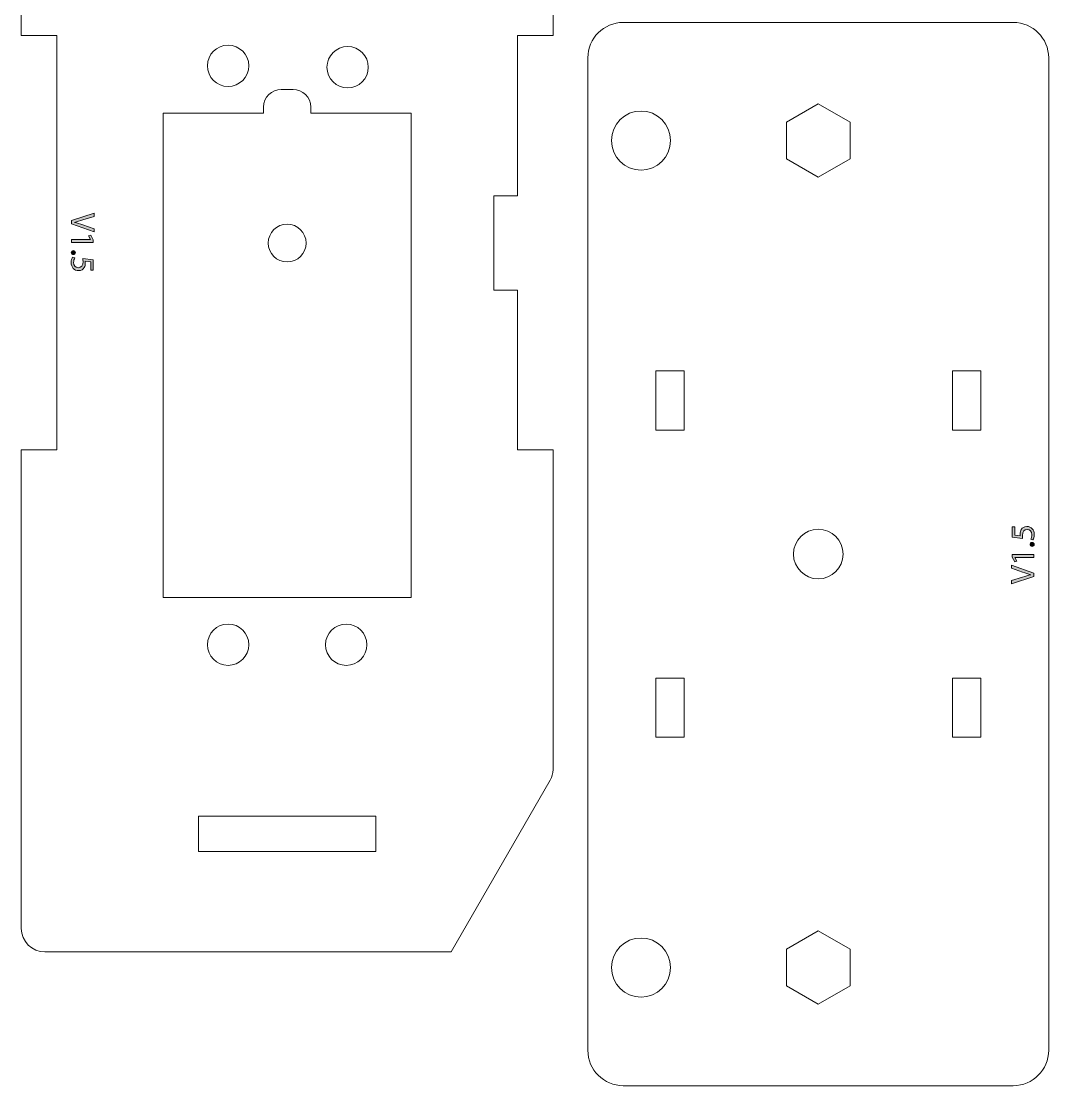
# Model space of a CAD drawing. Header units: inches. Extents: x 4 to 407, y 4 to 300.
# Drawn here: x 319.6 to 406.6, y 24.8 to 114.9 of the extents above; entities that cross this region are included whole.
import ezdxf

# ---------------------------------------------------------------- set-up
doc = ezdxf.new("R2010")
doc.units = ezdxf.units.IN
doc.header["$MEASUREMENT"] = 0
doc.layers.add('Ebene 1', color=7, linetype='Continuous')

# ---------------------------------------------------------------- blocks, each defined once
blk = doc.blocks.new('block 148')
at = {"layer": 'Ebene 1'}
h = blk.add_hatch(color=250, dxfattribs=at)
h.dxf.hatch_style = 2
edge = h.paths.add_edge_path()
edge.add_spline(control_points=[(403.679, 72.118), (403.679, 72.118), (403.679, 71.419), (403.679, 71.419), (403.679, 71.419), (404.15, 71.349), (404.15, 71.349), (404.144, 71.391), (404.139, 71.431), (404.139, 71.498), (404.139, 71.639), (404.17, 71.78), (404.237, 71.893), (404.319, 72.037), (404.477, 72.155), (404.708, 72.155), (405.067, 72.155), (405.334, 71.87), (405.334, 71.473), (405.334, 71.272), (405.278, 71.103), (405.222, 71.016), (405.222, 71.016), (405.033, 71.078), (405.033, 71.078), (405.078, 71.154), (405.134, 71.303), (405.134, 71.47), (405.134, 71.704), (404.982, 71.904), (404.737, 71.904), (404.5, 71.901), (404.33, 71.743), (404.33, 71.377), (404.33, 71.272), (404.342, 71.191), (404.35, 71.123), (404.35, 71.123), (403.47, 71.241), (403.47, 71.241), (403.47, 71.241), (403.47, 72.118), (403.47, 72.118), (403.47, 72.118), (403.679, 72.118), (403.679, 72.118)], knot_values=[0, 0, 0, 0, 1, 1, 1, 2, 2, 2, 3, 3, 3, 4, 4, 4, 5, 5, 5, 6, 6, 6, 7, 7, 7, 8, 8, 8, 9, 9, 9, 10, 10, 10, 11, 11, 11, 12, 12, 12, 13, 13, 13, 14, 14, 14, 15, 15, 15, 15], degree=3, periodic=1)
h = blk.add_hatch(color=250, dxfattribs=at)
h.dxf.hatch_style = 2
edge = h.paths.add_edge_path()
edge.add_spline(control_points=[(405.157, 70.46), (405.052, 70.46), (404.979, 70.53), (404.979, 70.629), (404.979, 70.728), (405.052, 70.795), (405.157, 70.795), (405.258, 70.795), (405.334, 70.731), (405.334, 70.627), (405.334, 70.527), (405.258, 70.46), (405.157, 70.46)], knot_values=[0, 0, 0, 0, 1, 1, 1, 2, 2, 2, 3, 3, 3, 4, 4, 4, 4], degree=3, periodic=1)
h = blk.add_hatch(color=250, dxfattribs=at)
h.dxf.hatch_style = 2
h.paths.add_polyline_path([(403.701, 69.531), (403.701, 69.525), (403.873, 69.206), (403.685, 69.159), (403.47, 69.559), (403.47, 69.771), (405.303, 69.771), (405.303, 69.531)])
h = blk.add_hatch(color=250, dxfattribs=at)
h.dxf.hatch_style = 2
edge = h.paths.add_edge_path()
edge.add_spline(control_points=[(405.303, 67.922), (405.303, 67.922), (403.402, 67.302), (403.402, 67.302), (403.402, 67.302), (403.402, 67.567), (403.402, 67.567), (403.402, 67.567), (404.339, 67.863), (404.339, 67.863), (404.595, 67.945), (404.827, 68.015), (405.05, 68.066), (405.05, 68.066), (405.05, 68.072), (405.05, 68.072), (404.83, 68.125), (404.59, 68.205), (404.342, 68.289), (404.342, 68.289), (403.402, 68.61), (403.402, 68.61), (403.402, 68.61), (403.402, 68.873), (403.402, 68.873), (403.402, 68.873), (405.303, 68.193), (405.303, 68.193), (405.303, 68.193), (405.303, 67.922), (405.303, 67.922)], knot_values=[0, 0, 0, 0, 1, 1, 1, 2, 2, 2, 3, 3, 3, 4, 4, 4, 5, 5, 5, 6, 6, 6, 7, 7, 7, 8, 8, 8, 9, 9, 9, 10, 10, 10, 10], degree=3, periodic=1)
at = {"layer": 'Ebene 1', "lineweight": 0}
blk.add_lwpolyline([(403.701, 69.531), (403.701, 69.525), (403.873, 69.206), (403.685, 69.159), (403.47, 69.559), (403.47, 69.771), (405.303, 69.771), (405.303, 69.531), (403.701, 69.531)], dxfattribs=at)
for points, knots in [([(403.679, 72.118), (403.679, 72.118), (403.679, 71.419), (403.679, 71.419), (403.679, 71.419), (404.15, 71.349), (404.15, 71.349), (404.144, 71.391), (404.139, 71.431), (404.139, 71.498), (404.139, 71.639), (404.17, 71.78), (404.237, 71.893), (404.319, 72.037), (404.477, 72.155), (404.708, 72.155), (405.067, 72.155), (405.334, 71.87), (405.334, 71.473), (405.334, 71.272), (405.278, 71.103), (405.222, 71.016), (405.222, 71.016), (405.033, 71.078), (405.033, 71.078), (405.078, 71.154), (405.134, 71.303), (405.134, 71.47), (405.134, 71.704), (404.982, 71.904), (404.737, 71.904), (404.5, 71.901), (404.33, 71.743), (404.33, 71.377), (404.33, 71.272), (404.342, 71.191), (404.35, 71.123), (404.35, 71.123), (403.47, 71.241), (403.47, 71.241), (403.47, 71.241), (403.47, 72.118), (403.47, 72.118), (403.47, 72.118), (403.679, 72.118), (403.679, 72.118)], [0, 0, 0, 0, 1, 1, 1, 2, 2, 2, 3, 3, 3, 4, 4, 4, 5, 5, 5, 6, 6, 6, 7, 7, 7, 8, 8, 8, 9, 9, 9, 10, 10, 10, 11, 11, 11, 12, 12, 12, 13, 13, 13, 14, 14, 14, 15, 15, 15, 15]), ([(405.157, 70.46), (405.052, 70.46), (404.979, 70.53), (404.979, 70.629), (404.979, 70.728), (405.052, 70.795), (405.157, 70.795), (405.258, 70.795), (405.334, 70.731), (405.334, 70.627), (405.334, 70.527), (405.258, 70.46), (405.157, 70.46)], [0, 0, 0, 0, 1, 1, 1, 2, 2, 2, 3, 3, 3, 4, 4, 4, 4]), ([(405.303, 67.922), (405.303, 67.922), (403.402, 67.302), (403.402, 67.302), (403.402, 67.302), (403.402, 67.567), (403.402, 67.567), (403.402, 67.567), (404.339, 67.863), (404.339, 67.863), (404.595, 67.945), (404.827, 68.015), (405.05, 68.066), (405.05, 68.066), (405.05, 68.072), (405.05, 68.072), (404.83, 68.125), (404.59, 68.205), (404.342, 68.289), (404.342, 68.289), (403.402, 68.61), (403.402, 68.61), (403.402, 68.61), (403.402, 68.873), (403.402, 68.873), (403.402, 68.873), (405.303, 68.193), (405.303, 68.193), (405.303, 68.193), (405.303, 67.922), (405.303, 67.922)], [0, 0, 0, 0, 1, 1, 1, 2, 2, 2, 3, 3, 3, 4, 4, 4, 5, 5, 5, 6, 6, 6, 7, 7, 7, 8, 8, 8, 9, 9, 9, 10, 10, 10, 10])]:
    blk.add_open_spline(points, degree=3, knots=knots, dxfattribs=at)
blk = doc.blocks.new('block 147')
at = {"layer": 'Ebene 1', "lineweight": 0}
for points in [[(389.743, 103.267), (387.058, 101.717), (384.373, 103.267), (384.373, 106.367), (387.058, 107.917), (389.743, 106.367), (389.743, 103.267)], [(375.708, 85.317), (375.708, 80.317), (373.308, 80.317), (373.308, 85.317), (375.708, 85.317)], [(400.808, 85.317), (400.808, 80.317), (398.408, 80.317), (398.408, 85.317), (400.808, 85.317)], [(375.708, 59.317), (375.708, 54.317), (373.308, 54.317), (373.308, 59.317), (375.708, 59.317)], [(400.808, 59.317), (400.808, 54.317), (398.408, 54.317), (398.408, 59.317), (400.808, 59.317)], [(389.743, 33.267), (387.058, 31.717), (384.373, 33.267), (384.373, 36.367), (387.058, 37.917), (389.743, 36.367), (389.743, 33.267)]]:
    blk.add_lwpolyline(points, dxfattribs=at)
for points in [[(369.559, 104.817), (369.559, 106.199), (370.677, 107.318), (372.059, 107.318), (373.44, 107.318), (374.559, 106.199), (374.559, 104.817), (374.559, 103.438), (373.44, 102.318), (372.059, 102.318), (370.677, 102.318), (369.559, 103.438), (369.559, 104.817)], [(389.159, 69.817), (389.159, 70.979), (388.216, 71.916), (387.059, 71.916), (385.898, 71.916), (384.959, 70.979), (384.959, 69.817), (384.959, 68.66), (385.898, 67.717), (387.059, 67.717), (388.216, 67.717), (389.159, 68.66), (389.159, 69.817)], [(369.558, 34.818), (369.558, 36.199), (370.677, 37.319), (372.058, 37.319), (373.438, 37.319), (374.558, 36.199), (374.558, 34.818), (374.558, 33.438), (373.438, 32.318), (372.058, 32.318), (370.677, 32.318), (369.558, 33.438), (369.558, 34.818)]]:
    blk.add_open_spline(points, degree=3, knots=[0, 0, 0, 0, 1, 1, 1, 2, 2, 2, 3, 3, 3, 4, 4, 4, 4], dxfattribs=at)
at = {"layer": 'Ebene 1'}
blk.add_blockref('block 148', (0, 0), dxfattribs=at)
blk = doc.blocks.new('block 146')
at = {"layer": 'Ebene 1', "lineweight": 0}
blk.add_open_spline([(403.557, 114.817), (405.215, 114.817), (406.557, 113.474), (406.557, 111.817), (406.557, 111.817), (406.557, 27.817), (406.557, 27.817), (406.557, 26.16), (405.215, 24.817), (403.557, 24.817), (403.557, 24.817), (370.558, 24.817), (370.558, 24.817), (368.901, 24.817), (367.558, 26.16), (367.558, 27.817), (367.558, 27.817), (367.558, 111.817), (367.558, 111.817), (367.558, 113.474), (368.901, 114.817), (370.558, 114.817), (370.558, 114.817), (403.557, 114.817), (403.557, 114.817)], degree=3, knots=[0, 0, 0, 0, 1, 1, 1, 2, 2, 2, 3, 3, 3, 4, 4, 4, 5, 5, 5, 6, 6, 6, 7, 7, 7, 8, 8, 8, 8], dxfattribs=at)
at = {"layer": 'Ebene 1'}
blk.add_blockref('block 147', (0, 0), dxfattribs=at)
blk = doc.blocks.new('block 153')
at = {"layer": 'Ebene 1'}
h = blk.add_hatch(color=250, dxfattribs=at)
h.dxf.hatch_style = 2
edge = h.paths.add_edge_path()
edge.add_spline(control_points=[(323.869, 98.038), (323.869, 98.038), (325.771, 98.659), (325.771, 98.659), (325.771, 98.659), (325.771, 98.394), (325.771, 98.394), (325.771, 98.394), (324.834, 98.098), (324.834, 98.098), (324.578, 98.016), (324.346, 97.945), (324.124, 97.895), (324.124, 97.895), (324.124, 97.889), (324.124, 97.889), (324.343, 97.836), (324.583, 97.756), (324.831, 97.672), (324.831, 97.672), (325.771, 97.35), (325.771, 97.35), (325.771, 97.35), (325.771, 97.088), (325.771, 97.088), (325.771, 97.088), (323.869, 97.768), (323.869, 97.768), (323.869, 97.768), (323.869, 98.038), (323.869, 98.038)], knot_values=[0, 0, 0, 0, 1, 1, 1, 2, 2, 2, 3, 3, 3, 4, 4, 4, 5, 5, 5, 6, 6, 6, 7, 7, 7, 8, 8, 8, 9, 9, 9, 10, 10, 10, 10], degree=3, periodic=1)
h = blk.add_hatch(color=250, dxfattribs=at)
h.dxf.hatch_style = 2
h.paths.add_polyline_path([(325.472, 96.43), (325.472, 96.435), (325.3, 96.754), (325.488, 96.802), (325.703, 96.402), (325.703, 96.19), (323.869, 96.19), (323.869, 96.43)])
h = blk.add_hatch(color=250, dxfattribs=at)
h.dxf.hatch_style = 2
edge = h.paths.add_edge_path()
edge.add_spline(control_points=[(324.016, 95.501), (324.12, 95.501), (324.194, 95.431), (324.194, 95.332), (324.194, 95.233), (324.12, 95.166), (324.016, 95.166), (323.915, 95.166), (323.838, 95.23), (323.838, 95.334), (323.838, 95.433), (323.915, 95.501), (324.016, 95.501)], knot_values=[0, 0, 0, 0, 1, 1, 1, 2, 2, 2, 3, 3, 3, 4, 4, 4, 4], degree=3, periodic=1)
h = blk.add_hatch(color=250, dxfattribs=at)
h.dxf.hatch_style = 2
edge = h.paths.add_edge_path()
edge.add_spline(control_points=[(325.494, 93.842), (325.494, 93.842), (325.494, 94.542), (325.494, 94.542), (325.494, 94.542), (325.023, 94.612), (325.023, 94.612), (325.029, 94.57), (325.034, 94.53), (325.034, 94.463), (325.034, 94.322), (325.003, 94.181), (324.936, 94.068), (324.854, 93.924), (324.696, 93.805), (324.465, 93.805), (324.106, 93.805), (323.838, 94.091), (323.838, 94.488), (323.838, 94.688), (323.895, 94.858), (323.951, 94.945), (323.951, 94.945), (324.14, 94.883), (324.14, 94.883), (324.095, 94.807), (324.039, 94.657), (324.039, 94.491), (324.039, 94.257), (324.191, 94.057), (324.436, 94.057), (324.673, 94.059), (324.843, 94.218), (324.843, 94.584), (324.843, 94.688), (324.831, 94.77), (324.823, 94.838), (324.823, 94.838), (325.703, 94.719), (325.703, 94.719), (325.703, 94.719), (325.703, 93.842), (325.703, 93.842), (325.703, 93.842), (325.494, 93.842), (325.494, 93.842)], knot_values=[0, 0, 0, 0, 1, 1, 1, 2, 2, 2, 3, 3, 3, 4, 4, 4, 5, 5, 5, 6, 6, 6, 7, 7, 7, 8, 8, 8, 9, 9, 9, 10, 10, 10, 11, 11, 11, 12, 12, 12, 13, 13, 13, 14, 14, 14, 15, 15, 15, 15], degree=3, periodic=1)
at = {"layer": 'Ebene 1', "lineweight": 0}
blk.add_lwpolyline([(325.472, 96.43), (325.472, 96.435), (325.3, 96.754), (325.488, 96.802), (325.703, 96.402), (325.703, 96.19), (323.869, 96.19), (323.869, 96.43), (325.472, 96.43)], dxfattribs=at)
for points, knots in [([(323.869, 98.038), (323.869, 98.038), (325.771, 98.659), (325.771, 98.659), (325.771, 98.659), (325.771, 98.394), (325.771, 98.394), (325.771, 98.394), (324.834, 98.098), (324.834, 98.098), (324.578, 98.016), (324.346, 97.945), (324.124, 97.895), (324.124, 97.895), (324.124, 97.889), (324.124, 97.889), (324.343, 97.836), (324.583, 97.756), (324.831, 97.672), (324.831, 97.672), (325.771, 97.35), (325.771, 97.35), (325.771, 97.35), (325.771, 97.088), (325.771, 97.088), (325.771, 97.088), (323.869, 97.768), (323.869, 97.768), (323.869, 97.768), (323.869, 98.038), (323.869, 98.038)], [0, 0, 0, 0, 1, 1, 1, 2, 2, 2, 3, 3, 3, 4, 4, 4, 5, 5, 5, 6, 6, 6, 7, 7, 7, 8, 8, 8, 9, 9, 9, 10, 10, 10, 10]), ([(324.016, 95.501), (324.12, 95.501), (324.194, 95.431), (324.194, 95.332), (324.194, 95.233), (324.12, 95.166), (324.016, 95.166), (323.915, 95.166), (323.838, 95.23), (323.838, 95.334), (323.838, 95.433), (323.915, 95.501), (324.016, 95.501)], [0, 0, 0, 0, 1, 1, 1, 2, 2, 2, 3, 3, 3, 4, 4, 4, 4]), ([(325.494, 93.842), (325.494, 93.842), (325.494, 94.542), (325.494, 94.542), (325.494, 94.542), (325.023, 94.612), (325.023, 94.612), (325.029, 94.57), (325.034, 94.53), (325.034, 94.463), (325.034, 94.322), (325.003, 94.181), (324.936, 94.068), (324.854, 93.924), (324.696, 93.805), (324.465, 93.805), (324.106, 93.805), (323.838, 94.091), (323.838, 94.488), (323.838, 94.688), (323.895, 94.858), (323.951, 94.945), (323.951, 94.945), (324.14, 94.883), (324.14, 94.883), (324.095, 94.807), (324.039, 94.657), (324.039, 94.491), (324.039, 94.257), (324.191, 94.057), (324.436, 94.057), (324.673, 94.059), (324.843, 94.218), (324.843, 94.584), (324.843, 94.688), (324.831, 94.77), (324.823, 94.838), (324.823, 94.838), (325.703, 94.719), (325.703, 94.719), (325.703, 94.719), (325.703, 93.842), (325.703, 93.842), (325.703, 93.842), (325.494, 93.842), (325.494, 93.842)], [0, 0, 0, 0, 1, 1, 1, 2, 2, 2, 3, 3, 3, 4, 4, 4, 5, 5, 5, 6, 6, 6, 7, 7, 7, 8, 8, 8, 9, 9, 9, 10, 10, 10, 11, 11, 11, 12, 12, 12, 13, 13, 13, 14, 14, 14, 15, 15, 15, 15])]:
    blk.add_open_spline(points, degree=3, knots=knots, dxfattribs=at)
blk = doc.blocks.new('block 154')
at = {"layer": 'Ebene 1', "lineweight": 0}
for points, knots in [([(338.865, 111.143), (338.865, 112.109), (338.081, 112.893), (337.115, 112.893), (336.149, 112.893), (335.365, 112.109), (335.365, 111.143), (335.365, 110.177), (336.149, 109.393), (337.115, 109.393), (338.081, 109.393), (338.865, 110.177), (338.865, 111.143)], [0, 0, 0, 0, 1, 1, 1, 2, 2, 2, 3, 3, 3, 4, 4, 4, 4]), ([(348.981, 111.022), (348.981, 111.988), (348.198, 112.772), (347.231, 112.772), (346.264, 112.772), (345.481, 111.988), (345.481, 111.022), (345.481, 110.056), (346.264, 109.272), (347.231, 109.272), (348.198, 109.272), (348.981, 110.056), (348.981, 111.022)], [0, 0, 0, 0, 1, 1, 1, 2, 2, 2, 3, 3, 3, 4, 4, 4, 4]), ([(352.616, 66.144), (352.616, 66.144), (331.615, 66.144), (331.615, 66.144), (331.615, 66.144), (331.615, 107.143), (331.615, 107.143), (331.615, 107.143), (340.115, 107.143), (340.115, 107.143), (340.115, 107.143), (340.115, 107.643), (340.115, 107.643), (340.115, 108.471), (340.786, 109.143), (341.615, 109.143), (341.615, 109.143), (342.615, 109.143), (342.615, 109.143), (343.443, 109.143), (344.115, 108.471), (344.115, 107.643), (344.115, 107.643), (344.115, 107.142), (344.115, 107.142), (344.115, 107.142), (352.616, 107.142), (352.616, 107.142), (352.616, 107.142), (352.616, 66.144), (352.616, 66.144)], [0, 0, 0, 0, 1, 1, 1, 2, 2, 2, 3, 3, 3, 4, 4, 4, 5, 5, 5, 6, 6, 6, 7, 7, 7, 8, 8, 8, 9, 9, 9, 10, 10, 10, 10]), ([(342.115, 94.542), (342.998, 94.542), (343.715, 95.259), (343.715, 96.142), (343.715, 97.026), (342.998, 97.742), (342.115, 97.742), (341.231, 97.743), (340.515, 97.027), (340.515, 96.143), (340.515, 95.259), (341.231, 94.543), (342.115, 94.542)], [0, 0, 0, 0, 1, 1, 1, 2, 2, 2, 3, 3, 3, 4, 4, 4, 4]), ([(338.865, 62.144), (338.865, 63.11), (338.081, 63.894), (337.115, 63.894), (336.149, 63.894), (335.365, 63.11), (335.365, 62.144), (335.365, 61.178), (336.149, 60.394), (337.115, 60.394), (338.081, 60.394), (338.865, 61.178), (338.865, 62.144)], [0, 0, 0, 0, 1, 1, 1, 2, 2, 2, 3, 3, 3, 4, 4, 4, 4]), ([(348.865, 62.143), (348.865, 63.11), (348.082, 63.893), (347.115, 63.893), (346.148, 63.893), (345.365, 63.11), (345.365, 62.143), (345.365, 61.177), (346.148, 60.393), (347.115, 60.393), (348.082, 60.393), (348.865, 61.177), (348.865, 62.143)], [0, 0, 0, 0, 1, 1, 1, 2, 2, 2, 3, 3, 3, 4, 4, 4, 4])]:
    blk.add_open_spline(points, degree=3, knots=knots, dxfattribs=at)
blk = doc.blocks.new('block 152')
at = {"layer": 'Ebene 1', "lineweight": 0}
for points in [[(349.616, 47.643), (334.615, 47.643), (334.615, 44.643), (349.616, 44.643), (349.616, 47.643)], [(349.615, 44.643), (334.615, 44.643), (334.615, 47.643), (349.615, 47.643), (349.615, 44.643)]]:
    blk.add_lwpolyline(points, dxfattribs=at)
blk.add_open_spline([(364.384, 50.688), (364.525, 50.955), (364.609, 51.256), (364.615, 51.577), (364.615, 51.577), (364.615, 78.643), (364.615, 78.643), (364.615, 78.643), (361.615, 78.643), (361.615, 78.643), (361.615, 78.643), (361.615, 79.347), (361.615, 79.347), (361.615, 79.347), (361.616, 79.347), (361.616, 79.347), (361.616, 79.347), (361.616, 89.346), (361.616, 89.346), (361.616, 89.346), (361.615, 89.346), (361.615, 89.346), (361.615, 89.346), (361.615, 92.144), (361.615, 92.144), (361.615, 92.144), (359.615, 92.144), (359.615, 92.144), (359.615, 92.144), (359.615, 100.143), (359.615, 100.143), (359.615, 100.143), (361.615, 100.143), (361.615, 100.143), (361.615, 100.143), (361.615, 102.983), (361.615, 102.983), (361.615, 102.983), (361.616, 102.983), (361.616, 102.983), (361.616, 102.983), (361.616, 112.983), (361.616, 112.983), (361.616, 112.983), (361.615, 112.983), (361.615, 112.983), (361.615, 112.983), (361.615, 113.642), (361.615, 113.642), (361.615, 113.642), (361.616, 113.642), (361.616, 113.642), (361.616, 113.642), (361.616, 113.704), (361.616, 113.704), (361.616, 113.704), (364.615, 113.704), (364.615, 113.704), (364.615, 113.704), (364.615, 140.747), (364.615, 140.747), (364.615, 140.747), (364.615, 140.747), (364.615, 140.747), (364.615, 140.75), (364.615, 140.753), (364.615, 140.755), (364.615, 140.755), (364.615, 140.782), (364.615, 140.782), (364.613, 141.139), (364.517, 141.473), (364.352, 141.762), (364.352, 141.762), (364.352, 141.777), (364.352, 141.777), (364.352, 141.777), (350.284, 166.143), (350.284, 166.143), (350.284, 166.143), (321.616, 166.143), (321.616, 166.143), (320.514, 166.143), (319.624, 165.255), (319.616, 164.157), (319.616, 164.157), (319.616, 113.704), (319.616, 113.704), (319.616, 113.704), (322.615, 113.704), (322.615, 113.704), (322.615, 113.704), (322.615, 113.642), (322.615, 113.642), (322.615, 113.642), (322.615, 110.705), (322.615, 110.705), (322.615, 110.705), (322.616, 110.705), (322.616, 110.705), (322.616, 110.705), (322.616, 107.705), (322.616, 107.705), (322.616, 107.705), (322.615, 107.705), (322.615, 107.705), (322.615, 107.705), (322.615, 84.704), (322.615, 84.704), (322.615, 84.704), (322.616, 84.704), (322.616, 84.704), (322.616, 84.704), (322.616, 81.704), (322.616, 81.704), (322.616, 81.704), (322.615, 81.704), (322.615, 81.704), (322.615, 81.704), (322.615, 78.704), (322.615, 78.704), (322.615, 78.704), (322.615, 78.644), (322.615, 78.644), (322.615, 78.644), (319.616, 78.644), (319.616, 78.644), (319.616, 78.644), (319.616, 38.123), (319.616, 38.123), (319.627, 37.028), (320.517, 36.143), (321.615, 36.143), (321.615, 36.143), (355.987, 36.142), (355.987, 36.142), (355.987, 36.142), (364.384, 50.688), (364.384, 50.688)], degree=3, knots=[0, 0, 0, 0, 1, 1, 1, 2, 2, 2, 3, 3, 3, 4, 4, 4, 5, 5, 5, 6, 6, 6, 7, 7, 7, 8, 8, 8, 9, 9, 9, 10, 10, 10, 11, 11, 11, 12, 12, 12, 13, 13, 13, 14, 14, 14, 15, 15, 15, 16, 16, 16, 17, 17, 17, 18, 18, 18, 19, 19, 19, 20, 20, 20, 21, 21, 21, 22, 22, 22, 23, 23, 23, 24, 24, 24, 25, 25, 25, 26, 26, 26, 27, 27, 27, 28, 28, 28, 29, 29, 29, 30, 30, 30, 31, 31, 31, 32, 32, 32, 33, 33, 33, 34, 34, 34, 35, 35, 35, 36, 36, 36, 37, 37, 37, 38, 38, 38, 39, 39, 39, 40, 40, 40, 41, 41, 41, 42, 42, 42, 43, 43, 43, 44, 44, 44, 45, 45, 45, 46, 46, 46, 46], dxfattribs=at)
at = {"layer": 'Ebene 1'}
for name in ['block 154', 'block 153']:
    blk.add_blockref(name, (0, 0), dxfattribs=at)

msp = doc.modelspace()

# ---------------------------------------------------------------- block references
at = {"layer": 'Ebene 1'}
for name in ['block 152', 'block 146']:
    msp.add_blockref(name, (0, 0), dxfattribs=at)

doc.saveas('drawing.dxf')
